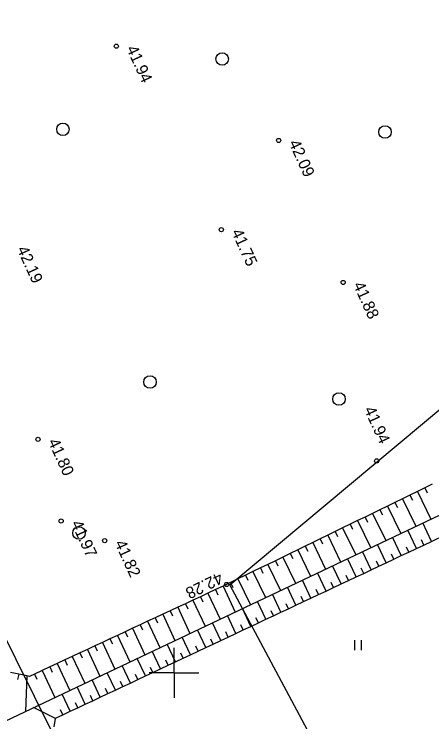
# Model space of a CAD drawing. Extents: x 639000 to 646000, y 6454000 to 6459000.
# Drawn here: x 643690.38 to 643715.51, y 6457847.06 to 6457889.6 of the extents above; entities that cross this region are included whole.
import ezdxf

# ---------------------------------------------------------------- set-up
doc = ezdxf.new("R2010")
doc.units = 0
for name, color, linetype in [('jarsak (42)', 7, 'Continuous'), ('kolvik -piir (41)', 7, 'Continuous'), ('koordinaadistik (61)', 7, 'Continuous'), ('puu poosas (10)', 7, 'Continuous'), ('valitud korgus (59)', 7, 'Continuous')]:
    doc.layers.add(name, color=color, linetype=linetype)

# ---------------------------------------------------------------- blocks, each defined once
blk = doc.blocks.new('METSLE')
at = {"layer": 'puu poosas (10)'}
blk.add_circle((0, 0), 75, dxfattribs=at)
blk = doc.blocks.new('RING25')
at = {"layer": 'valitud korgus (59)'}
blk.add_circle((0, 0), 25, dxfattribs=at)
blk = doc.blocks.new('HEIN')
at = {"layer": 'kolvik -piir (41)'}
for points in [[(0, 0), (0, 120)], [(80, 0), (80, 120)]]:
    blk.add_lwpolyline(points, dxfattribs=at)

msp = doc.modelspace()

# ---------------------------------------------------------------- linework, layer by layer
at = {"layer": 'jarsak (42)'}
for p, q in [((643715.086, 6457861.122), (643714.636, 6457860.903)), ((643715.535, 6457861.34), (643715.086, 6457861.122)), ((643715.086, 6457861.122), (643715.232, 6457860.82)), ((643714.187, 6457860.684), (643713.737, 6457860.465)), ((643714.636, 6457860.903), (643714.187, 6457860.684)), ((643714.187, 6457860.684), (643714.333, 6457860.383)), ((643714.636, 6457860.903), (643715.444, 6457859.243)), ((643713.288, 6457860.246), (643712.838, 6457860.027)), ((643713.737, 6457860.465), (643713.288, 6457860.246)), ((643713.288, 6457860.246), (643713.434, 6457859.945)), ((643713.737, 6457860.465), (643714.541, 6457858.814)), ((643712.388, 6457859.808), (643711.939, 6457859.589)), ((643712.838, 6457860.027), (643712.388, 6457859.808)), ((643712.388, 6457859.808), (643712.535, 6457859.507)), ((643712.838, 6457860.027), (643713.637, 6457858.386)), ((643711.489, 6457859.371), (643711.04, 6457859.152)), ((643711.939, 6457859.589), (643711.489, 6457859.371)), ((643711.489, 6457859.371), (643711.636, 6457859.069)), ((643711.939, 6457859.589), (643712.733, 6457857.958)), ((643710.59, 6457858.933), (643710.141, 6457858.714)), ((643711.04, 6457859.152), (643710.59, 6457858.933)), ((643710.59, 6457858.933), (643710.737, 6457858.632)), ((643711.04, 6457859.152), (643711.83, 6457857.529)), ((643715.479, 6457857.9), (643714.956, 6457859.012)), ((643709.691, 6457858.495), (643709.242, 6457858.276)), ((643710.141, 6457858.714), (643709.691, 6457858.495)), ((643709.691, 6457858.495), (643709.838, 6457858.194)), ((643710.141, 6457858.714), (643710.926, 6457857.101)), ((643714.574, 6457857.474), (643714.053, 6457858.583)), ((643708.792, 6457858.057), (643708.342, 6457857.839)), ((643709.242, 6457858.276), (643708.792, 6457858.057)), ((643708.792, 6457858.057), (643708.939, 6457857.756)), ((643709.242, 6457858.276), (643710.022, 6457856.672)), ((643713.669, 6457857.049), (643713.149, 6457858.155)), ((643715.479, 6457857.9), (643715.931, 6457858.112)), ((643707.893, 6457857.62), (643707.443, 6457857.401)), ((643708.342, 6457857.839), (643707.893, 6457857.62)), ((643707.893, 6457857.62), (643708.04, 6457857.319)), ((643708.342, 6457857.839), (643709.119, 6457856.244)), ((643712.764, 6457856.624), (643712.246, 6457857.726)), ((643714.574, 6457857.474), (643715.026, 6457857.687)), ((643715.026, 6457857.687), (643714.884, 6457857.99)), ((643715.026, 6457857.687), (643715.479, 6457857.9)), ((643706.994, 6457857.182), (643706.544, 6457856.963)), ((643707.443, 6457857.401), (643706.994, 6457857.182)), ((643706.994, 6457857.182), (643707.14, 6457856.881)), ((643707.443, 6457857.401), (643708.215, 6457855.815)), ((643711.859, 6457856.199), (643711.342, 6457857.298)), ((643713.669, 6457857.049), (643714.121, 6457857.262)), ((643714.121, 6457857.262), (643713.979, 6457857.565)), ((643714.121, 6457857.262), (643714.574, 6457857.474)), ((643706.095, 6457856.744), (643705.645, 6457856.525)), ((643706.544, 6457856.963), (643706.095, 6457856.744)), ((643706.095, 6457856.744), (643706.241, 6457856.443)), ((643706.544, 6457856.963), (643707.312, 6457855.387)), ((643710.954, 6457855.773), (643710.438, 6457856.87)), ((643712.764, 6457856.624), (643713.216, 6457856.837)), ((643713.216, 6457856.837), (643713.074, 6457857.14)), ((643713.216, 6457856.837), (643713.669, 6457857.049)), ((643705.196, 6457856.307), (643704.746, 6457856.088)), ((643705.645, 6457856.525), (643705.196, 6457856.307)), ((643705.196, 6457856.307), (643705.342, 6457856.005)), ((643705.645, 6457856.525), (643706.408, 6457854.959)), ((643710.048, 6457855.348), (643709.535, 6457856.441)), ((643711.859, 6457856.199), (643712.311, 6457856.411)), ((643712.311, 6457856.411), (643712.169, 6457856.714)), ((643712.311, 6457856.411), (643712.764, 6457856.624)), ((643704.746, 6457856.088), (643704.296, 6457855.869)), ((643704.746, 6457856.088), (643705.504, 6457854.53)), ((643709.143, 6457854.923), (643708.631, 6457856.013)), ((643710.954, 6457855.773), (643711.406, 6457855.986)), ((643711.406, 6457855.986), (643711.264, 6457856.289)), ((643711.406, 6457855.986), (643711.859, 6457856.199)), ((643703.847, 6457855.65), (643703.397, 6457855.431)), ((643704.296, 6457855.869), (643703.847, 6457855.65)), ((643703.847, 6457855.65), (643704.601, 6457854.102)), ((643704.296, 6457855.869), (643704.443, 6457855.568)), ((643708.238, 6457854.498), (643707.728, 6457855.584)), ((643710.048, 6457855.348), (643710.501, 6457855.561)), ((643710.501, 6457855.561), (643710.359, 6457855.864)), ((643710.501, 6457855.561), (643710.954, 6457855.773)), ((643702.946, 6457855.216), (643702.493, 6457855.005)), ((643702.946, 6457855.216), (643703.671, 6457853.661)), ((643703.397, 6457855.431), (643703.544, 6457855.13)), ((643707.333, 6457854.072), (643706.824, 6457855.156)), ((643709.143, 6457854.923), (643709.596, 6457855.135)), ((643709.596, 6457855.135), (643709.453, 6457855.439)), ((643709.596, 6457855.135), (643710.048, 6457855.348)), ((643702.04, 6457854.793), (643701.586, 6457854.582)), ((643702.493, 6457855.005), (643702.04, 6457854.793)), ((643702.04, 6457854.793), (643702.767, 6457853.233)), ((643702.493, 6457855.005), (643702.634, 6457854.701)), ((643706.428, 6457853.647), (643705.92, 6457854.728)), ((643708.238, 6457854.498), (643708.691, 6457854.71)), ((643708.691, 6457854.71), (643708.548, 6457855.013)), ((643708.691, 6457854.71), (643709.143, 6457854.923)), ((643701.133, 6457854.371), (643700.68, 6457854.16)), ((643701.586, 6457854.582), (643701.133, 6457854.371)), ((643701.133, 6457854.371), (643701.864, 6457852.804)), ((643701.586, 6457854.582), (643701.728, 6457854.279)), ((643705.523, 6457853.222), (643705.017, 6457854.299)), ((643707.333, 6457854.072), (643707.786, 6457854.285)), ((643707.786, 6457854.285), (643707.643, 6457854.588)), ((643707.786, 6457854.285), (643708.238, 6457854.498)), ((643700.227, 6457853.948), (643699.774, 6457853.737)), ((643700.68, 6457854.16), (643700.227, 6457853.948)), ((643700.227, 6457853.948), (643700.96, 6457852.376)), ((643700.68, 6457854.16), (643700.822, 6457853.856)), ((643704.618, 6457852.796), (643704.113, 6457853.871)), ((643706.428, 6457853.647), (643706.881, 6457853.86)), ((643706.881, 6457853.86), (643706.738, 6457854.163)), ((643706.881, 6457853.86), (643707.333, 6457854.072)), ((643699.321, 6457853.526), (643698.867, 6457853.315)), ((643699.774, 6457853.737), (643699.321, 6457853.526)), ((643699.321, 6457853.526), (643700.056, 6457851.947)), ((643699.774, 6457853.737), (643699.915, 6457853.434)), ((643703.713, 6457852.371), (643703.21, 6457853.442)), ((643705.523, 6457853.222), (643705.976, 6457853.434)), ((643705.976, 6457853.434), (643705.833, 6457853.738)), ((643705.976, 6457853.434), (643706.428, 6457853.647)), ((643698.414, 6457853.103), (643697.961, 6457852.892)), ((643698.867, 6457853.315), (643698.414, 6457853.103)), ((643698.414, 6457853.103), (643699.153, 6457851.519)), ((643698.867, 6457853.315), (643699.009, 6457853.011)), ((643702.808, 6457851.946), (643702.306, 6457853.014)), ((643704.618, 6457852.796), (643705.071, 6457853.009)), ((643705.071, 6457853.009), (643704.928, 6457853.312)), ((643705.071, 6457853.009), (643705.523, 6457853.222)), ((643697.508, 6457852.681), (643697.055, 6457852.47)), ((643697.961, 6457852.892), (643697.508, 6457852.681)), ((643697.508, 6457852.681), (643698.249, 6457851.09)), ((643697.961, 6457852.892), (643698.103, 6457852.589)), ((643701.903, 6457851.521), (643701.403, 6457852.585)), ((643703.713, 6457852.371), (643704.166, 6457852.584)), ((643704.166, 6457852.584), (643704.023, 6457852.887)), ((643704.166, 6457852.584), (643704.618, 6457852.796)), ((643696.602, 6457852.258), (643696.148, 6457852.047)), ((643697.055, 6457852.47), (643696.602, 6457852.258)), ((643696.602, 6457852.258), (643697.346, 6457850.662)), ((643697.055, 6457852.47), (643697.196, 6457852.166)), ((643700.998, 6457851.095), (643700.499, 6457852.157)), ((643702.808, 6457851.946), (643703.26, 6457852.159)), ((643703.26, 6457852.159), (643703.118, 6457852.462)), ((643703.26, 6457852.159), (643703.713, 6457852.371)), ((643695.695, 6457851.836), (643695.242, 6457851.625)), ((643696.148, 6457852.047), (643695.695, 6457851.836)), ((643695.695, 6457851.836), (643696.442, 6457850.234)), ((643696.148, 6457852.047), (643696.29, 6457851.744)), ((643700.093, 6457850.67), (643699.595, 6457851.729)), ((643701.903, 6457851.521), (643702.355, 6457851.733)), ((643702.355, 6457851.733), (643702.213, 6457852.036)), ((643702.355, 6457851.733), (643702.808, 6457851.946)), ((643694.336, 6457851.202), (643693.882, 6457850.991)), ((643694.789, 6457851.413), (643694.336, 6457851.202)), ((643694.336, 6457851.202), (643694.477, 6457850.898)), ((643695.242, 6457851.625), (643694.789, 6457851.413)), ((643694.789, 6457851.413), (643695.538, 6457849.805)), ((643695.242, 6457851.625), (643695.384, 6457851.321)), ((643699.188, 6457850.245), (643698.692, 6457851.3)), ((643700.998, 6457851.095), (643701.45, 6457851.308)), ((643701.45, 6457851.308), (643701.308, 6457851.611)), ((643701.45, 6457851.308), (643701.903, 6457851.521)), ((643693.429, 6457850.78), (643692.976, 6457850.568)), ((643693.882, 6457850.991), (643693.429, 6457850.78)), ((643693.429, 6457850.78), (643693.571, 6457850.476)), ((643693.882, 6457850.991), (643694.635, 6457849.377)), ((643698.283, 6457849.82), (643697.788, 6457850.872)), ((643700.093, 6457850.67), (643700.545, 6457850.883)), ((643700.545, 6457850.883), (643700.403, 6457851.186)), ((643700.545, 6457850.883), (643700.998, 6457851.095)), ((643692.523, 6457850.357), (643692.07, 6457850.146)), ((643692.976, 6457850.568), (643692.523, 6457850.357)), ((643692.523, 6457850.357), (643692.664, 6457850.053)), ((643692.976, 6457850.568), (643693.731, 6457848.948)), ((643697.378, 6457849.394), (643696.885, 6457850.443)), ((643699.188, 6457850.245), (643699.64, 6457850.457)), ((643699.64, 6457850.457), (643699.498, 6457850.761)), ((643699.64, 6457850.457), (643700.093, 6457850.67)), ((643690.662, 6457849.926), (643690.173, 6457850.028)), ((643690.662, 6457849.926), (643690.594, 6457849.598)), ((643691.152, 6457849.824), (643690.662, 6457849.926)), ((643692.07, 6457850.146), (643691.617, 6457849.935)), ((643691.617, 6457849.935), (643691.758, 6457849.631)), ((643692.07, 6457850.146), (643692.828, 6457848.52)), ((643696.472, 6457848.969), (643695.981, 6457850.015)), ((643698.283, 6457849.82), (643698.735, 6457850.032)), ((643698.735, 6457850.032), (643698.593, 6457850.335)), ((643698.735, 6457850.032), (643699.188, 6457850.245)), ((643691.152, 6457849.824), (643691.067, 6457847.685)), ((643695.567, 6457848.544), (643695.077, 6457849.587)), ((643697.378, 6457849.394), (643697.83, 6457849.607)), ((643697.83, 6457849.607), (643697.688, 6457849.91)), ((643697.83, 6457849.607), (643698.283, 6457849.82)), ((643694.662, 6457848.118), (643694.174, 6457849.158)), ((643696.472, 6457848.969), (643696.925, 6457849.182)), ((643696.925, 6457849.182), (643696.783, 6457849.485)), ((643696.925, 6457849.182), (643697.378, 6457849.394)), ((643693.757, 6457847.693), (643693.27, 6457848.73)), ((643695.567, 6457848.544), (643696.02, 6457848.756)), ((643696.02, 6457848.756), (643695.877, 6457849.06)), ((643696.02, 6457848.756), (643696.472, 6457848.969)), ((643694.662, 6457848.118), (643695.115, 6457848.331)), ((643695.115, 6457848.331), (643694.972, 6457848.634)), ((643695.115, 6457848.331), (643695.567, 6457848.544)), ((643692.862, 6457847.261), (643691.548, 6457847.913)), ((643693.757, 6457847.693), (643694.21, 6457847.906)), ((643694.21, 6457847.906), (643694.067, 6457848.209)), ((643694.21, 6457847.906), (643694.662, 6457848.118)), ((643693.305, 6457847.481), (643693.162, 6457847.784)), ((643693.305, 6457847.481), (643693.757, 6457847.693)), ((643692.783, 6457846.767), (643692.862, 6457847.261))]:
    msp.add_line(p, q, dxfattribs=at)
for points in [[(643687.499, 6457845.993), (643722.984, 6457862.818), (643734.312, 6457869.139), (643751.137, 6457877.764)], [(643703.397, 6457855.431), (643703.164, 6457855.318), (643702.946, 6457855.216)], [(643691.617, 6457849.935), (643691.308, 6457849.791), (643691.152, 6457849.824)], [(643692.862, 6457847.261), (643692.864, 6457847.273), (643693.305, 6457847.481)]]:
    msp.add_lwpolyline(points, dxfattribs=at)
at = {"layer": 'kolvik -piir (41)'}
for points in [[(643710.366, 6457951.387), (643660.882, 6457925.708), (643656.717, 6457919.804), (643665.184, 6457902.689), (643673.58, 6457884.876), (643698.353, 6457834.981), (643711.424, 6457811.444), (643719.019, 6457797.765), (643727.134, 6457794.848), (643733.527, 6457799.803)], [(643751.313, 6457808.593), (643750.834, 6457810.919), (643740.351, 6457816.959), (643730.564, 6457824.632), (643724.259, 6457826.722), (643711.648, 6457833.224), (643709.448, 6457841.494), (643708.17, 6457846.308), (643703.347, 6457855.299), (643719.218, 6457868.543), (643720.436, 6457876.942), (643720.375, 6457885.272), (643727.536, 6457889.187), (643743.318, 6457873.756)]]:
    msp.add_lwpolyline(points, dxfattribs=at)
at = {"layer": 'koordinaadistik (61)'}
for q in [(643700, 6457851.5), (643698.5, 6457850), (643701.5, 6457850), (643700, 6457848.5)]:
    msp.add_line((643700, 6457850), q, dxfattribs=at)

# ---------------------------------------------------------------- block references
at = {"layer": 'kolvik -piir (41)', "xscale": 0.005, "yscale": 0.005}
msp.add_blockref('HEIN', (643710.867, 6457851.376), dxfattribs=at)
at = {"layer": 'puu poosas (10)', "xscale": 0.005, "yscale": 0.005}
for p in [(643702.898, 6457886.904), (643693.317, 6457882.674), (643712.689, 6457882.514), (643698.556, 6457867.485), (643709.92, 6457866.46), (643694.286, 6457858.41)]:
    msp.add_blockref('METSLE', p, dxfattribs=at)
at = {"layer": 'valitud korgus (59)', "xscale": 0.005000000000000001, "yscale": 0.005000000000000001}
for p in [(643696.531, 6457887.67), (643706.295, 6457882.004), (643702.849, 6457876.645), (643710.173, 6457873.47), (643691.821, 6457864.043), (643712.183, 6457862.746), (643693.208, 6457859.132), (643695.828, 6457857.945), (643703.164, 6457855.318)]:
    msp.add_blockref('RING25', p, dxfattribs=at)

# ---------------------------------------------------------------- texts
at = {"layer": 'valitud korgus (59)'}
for s, rotation, p in [('41.94', 294.5922, (643697.119, 6457887.528)), ('42.09', 294.5922, (643706.883, 6457881.862)), ('41.75', 294.5922, (643703.437, 6457876.504)), ('42.19', 294.5922, (643690.535, 6457875.476)), ('41.88', 294.5922, (643710.761, 6457873.329)), ('41.94', 294.5922, (643711.413, 6457865.835)), ('41.80', 294.5922, (643692.409, 6457863.901)), ('41.97', 294.5922, (643693.796, 6457858.991)), ('41.82', 294.5922, (643696.416, 6457857.804)), ('42.28', 206.2042, (643702.725, 6457856.076))]:
    msp.add_text(s, height=0.7, rotation=rotation, dxfattribs=at).set_placement(p)

doc.saveas('drawing.dxf')
